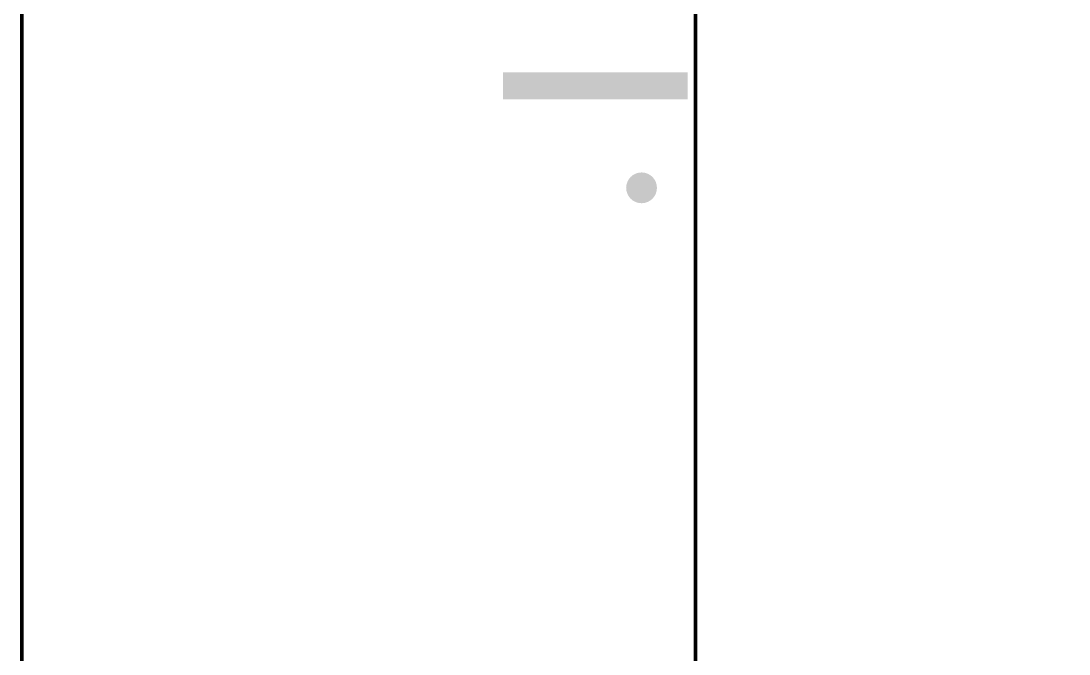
# Model space of a CAD drawing. Header units: millimetres. Extents: x -116965 to 323937, y 291661 to 566926.
# Drawn here: x -47932 to -46843, y 329555 to 330213 of the extents above; entities that cross this region are included whole.
import ezdxf

# ---------------------------------------------------------------- set-up
doc = ezdxf.new("R2010")
doc.units = ezdxf.units.MM
doc.layers.add('C00-00-00', color=7, linetype='Continuous')

msp = doc.modelspace()

# ---------------------------------------------------------------- hatches: boundary and pattern name
at = {"layer": 'C00-00-00'}
h = msp.add_hatch(color=256, dxfattribs=at)
h.dxf.hatch_style = 2
h.paths.add_polyline_path([(-47431.457843, 330159.595317), (-47239.484643, 330159.595317), (-47239.484643, 330131.599227), (-47431.457843, 330131.599227)])
h = msp.add_hatch(color=256, dxfattribs=at)
edge = h.paths.add_edge_path()
edge.add_arc((-47287.477943, 330039.612067), 15.997765, 0, 360)

# ---------------------------------------------------------------- linework, layer by layer
at = {"layer": 'C00-00-00', "lineweight": 211}
for points in [[(-48631.290343, 330439.556236), (-47931.388048, 330439.556236), (-47931.388048, 328239.863317), (-48631.290343, 328239.863317)], [(-47931.388048, 330439.556236), (-47231.485758, 330439.556236), (-47231.485758, 328239.863317), (-47931.388048, 328239.863317)], [(-47231.485758, 330439.556236), (-46831.541593, 330439.556236), (-46831.541593, 328239.863317), (-47231.485758, 328239.863317)]]:
    msp.add_lwpolyline(points, close=True, dxfattribs=at)
at = {"layer": 'C00-00-00', "lineweight": 100}
for points in [[(-48631.290343, 330339.570192), (-47931.388048, 330339.570192), (-47931.388048, 328339.849361), (-48631.290343, 328339.849361)], [(-47931.388048, 330339.570192), (-47231.485758, 330339.570192), (-47231.485758, 328339.849361), (-47931.388048, 328339.849361)], [(-47231.485758, 330339.570192), (-46831.541593, 330339.570192), (-46831.541593, 328339.849361), (-47231.485758, 328339.849361)]]:
    msp.add_lwpolyline(points, close=True, dxfattribs=at)

doc.saveas('drawing.dxf')
